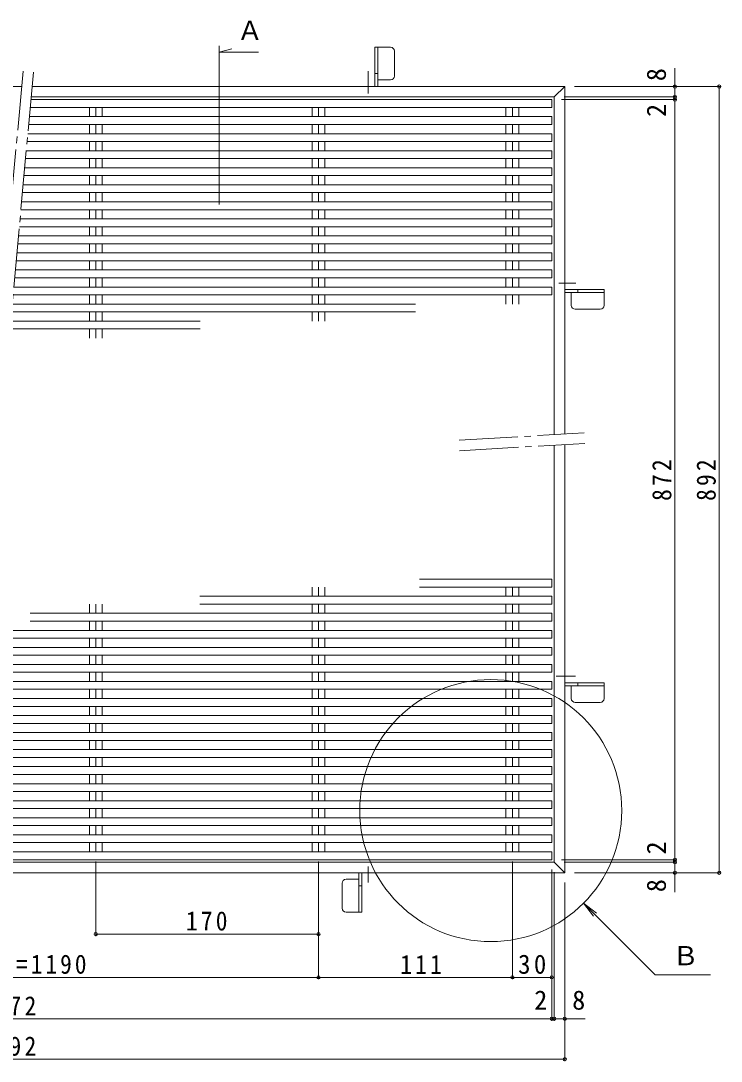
# Model space of a CAD drawing. Units: millimetres, scale not verified. Extents: x -899 to 897, y -681 to 645.
# Drawn here: x -387 to 147, y -148 to 645 of the extents above; entities that cross this region are included whole.
import ezdxf
from ezdxf.enums import TextEntityAlignment as Align

# ---------------------------------------------------------------- set-up
doc = ezdxf.new("R2010")
doc.units = ezdxf.units.MM
doc.header["$LTSCALE"] = 5
doc.header["$PDMODE"] = 32
doc.header["$PDSIZE"] = 2.5
doc.linetypes.add('CHAIN2', pattern=[12, 9, -1, 1, -1])
for name, color, linetype, lineweight in [('1-1', 2, 'Continuous', 9), ('1-2', 3, 'Continuous', 5), ('1-4', 7, 'Continuous', 5), ('1-5', 7, 'Continuous', 5), ('1-9', 3, 'Continuous', 5)]:
    doc.layers.add(name, color=color, linetype=linetype, lineweight=lineweight)
doc.styles.add('ＭＳ ゴシック', font='')
doc.styles.get('ＭＳ ゴシック').set_extended_font_data('MS Gothic')

msp = doc.modelspace()

# ---------------------------------------------------------------- linework, layer by layer
at = {"layer": '1-1', "linetype": 'CHAIN2'}
for p, q in [((-406.171, 382.87), (-385.66, 607.555)), ((-398.204, 382.143), (-377.693, 606.828)), ((-52.884, 325.389), (42.616, 330.95)), ((-52.419, 317.402), (43.081, 322.963))]:
    msp.add_line(p, q, dxfattribs=at)
at = {"layer": '1-1'}
for p, q in [((-822.148, 595.312), (-386.778, 595.312)), ((-378.745, 595.312), (27.852, 595.312)), ((27.852, 595.312), (19.852, 587.312)), ((27.852, 595.312), (27.852, 330.09)), ((-379.475, 587.312), (19.852, 587.312)), ((19.852, 587.312), (19.852, 329.624)), ((19.852, 321.611), (19.852, 3.312)), ((27.852, 322.076), (27.852, -4.688)), ((19.852, 3.312), (-432.786, 3.312)), ((19.852, 3.312), (27.852, -4.688)), ((27.852, -4.688), (-433.516, -4.688))]:
    msp.add_line(p, q, dxfattribs=at)
at = {"layer": '1-2'}
for p, q in [((-379.657, 585.312), (17.852, 585.312)), ((17.852, 585.312), (17.852, 579.312)), ((-380.844, 572.312), (17.852, 572.312)), ((-380.205, 579.312), (17.852, 579.312)), ((-335.097, 579.312), (-335.097, 572.312)), ((-330.147, 579.312), (-330.147, 572.312)), ((-325.197, 579.312), (-325.197, 572.312)), ((-165.098, 579.312), (-165.098, 572.312)), ((-160.148, 579.312), (-160.148, 572.312)), ((-155.197, 579.312), (-155.197, 572.312)), ((-17.098, 579.312), (-17.098, 572.312)), ((-12.148, 579.312), (-12.148, 572.312)), ((-7.198, 579.312), (-7.198, 572.312)), ((17.852, 572.312), (17.852, 566.312)), ((-381.392, 566.312), (17.852, 566.312)), ((-335.097, 566.312), (-335.097, 559.312)), ((-330.147, 566.312), (-330.147, 559.312)), ((-325.197, 566.312), (-325.197, 559.312)), ((-165.098, 566.312), (-165.098, 559.312)), ((-160.148, 566.312), (-160.148, 559.312)), ((-155.197, 566.312), (-155.197, 559.312)), ((-17.098, 566.312), (-17.098, 559.312)), ((-12.148, 566.312), (-12.148, 559.312)), ((-7.198, 566.312), (-7.198, 559.312)), ((-382.031, 559.312), (17.852, 559.312)), ((17.852, 559.312), (17.852, 553.312)), ((-382.579, 553.312), (17.852, 553.312)), ((-335.097, 553.312), (-335.097, 546.312)), ((-330.147, 553.312), (-330.147, 546.312)), ((-325.197, 553.312), (-325.197, 546.312)), ((-165.098, 553.312), (-165.098, 546.312)), ((-160.148, 553.312), (-160.148, 546.312)), ((-155.197, 553.312), (-155.197, 546.312)), ((-17.098, 553.312), (-17.098, 546.312)), ((-12.148, 553.312), (-12.148, 546.312)), ((-7.198, 553.312), (-7.198, 546.312)), ((-383.765, 540.312), (17.852, 540.312)), ((-383.217, 546.312), (17.852, 546.312)), ((-335.097, 540.312), (-335.097, 533.312)), ((-330.147, 540.312), (-330.147, 533.312)), ((-325.197, 540.312), (-325.197, 533.312)), ((-165.098, 540.312), (-165.098, 533.312)), ((-160.148, 540.312), (-160.148, 533.312)), ((-155.197, 540.312), (-155.197, 533.312)), ((-17.098, 540.312), (-17.098, 533.312)), ((-12.148, 540.312), (-12.148, 533.312)), ((-7.198, 540.312), (-7.198, 533.312)), ((17.852, 546.312), (17.852, 540.312)), ((-384.404, 533.312), (17.852, 533.312)), ((17.852, 533.312), (17.852, 527.312)), ((-384.952, 527.312), (17.852, 527.312)), ((-335.097, 527.312), (-335.097, 520.312)), ((-330.147, 527.312), (-330.147, 520.312)), ((-325.197, 527.312), (-325.197, 520.312)), ((-165.098, 527.312), (-165.098, 520.312)), ((-160.148, 527.312), (-160.148, 520.312)), ((-155.197, 527.312), (-155.197, 520.312)), ((-17.098, 527.312), (-17.098, 520.312)), ((-12.148, 527.312), (-12.148, 520.312)), ((-7.198, 527.312), (-7.198, 520.312)), ((-385.591, 520.312), (17.852, 520.312)), ((17.852, 520.312), (17.852, 514.312)), ((-386.139, 514.312), (17.852, 514.312)), ((-335.097, 514.312), (-335.097, 507.312)), ((-330.147, 514.312), (-330.147, 507.312)), ((-325.197, 514.312), (-325.197, 507.312)), ((-165.098, 514.312), (-165.098, 507.312)), ((-160.148, 514.312), (-160.148, 507.312)), ((-155.197, 514.312), (-155.197, 507.312)), ((-17.098, 514.312), (-17.098, 507.312)), ((-12.148, 514.312), (-12.148, 507.312)), ((-7.198, 514.312), (-7.198, 507.312)), ((-387.325, 501.312), (17.852, 501.312)), ((-386.778, 507.312), (17.852, 507.312)), ((-335.097, 501.312), (-335.097, 494.312)), ((-330.147, 501.312), (-330.147, 494.312)), ((-325.197, 501.312), (-325.197, 494.312)), ((-165.098, 501.312), (-165.098, 494.312)), ((-160.148, 501.312), (-160.148, 494.312)), ((-155.197, 501.312), (-155.197, 494.312)), ((-17.098, 501.312), (-17.098, 494.312)), ((-12.148, 501.312), (-12.148, 494.312)), ((-7.198, 501.312), (-7.198, 494.312)), ((17.852, 507.312), (17.852, 501.312)), ((-387.964, 494.312), (17.852, 494.312)), ((17.852, 494.312), (17.852, 488.312)), ((-388.512, 488.312), (17.852, 488.312)), ((-335.097, 488.312), (-335.097, 481.312)), ((-330.147, 488.312), (-330.147, 481.312)), ((-325.197, 488.312), (-325.197, 481.312)), ((-165.098, 488.312), (-165.098, 481.312)), ((-160.148, 488.312), (-160.148, 481.312)), ((-155.197, 488.312), (-155.197, 481.312)), ((-17.098, 488.312), (-17.098, 481.312)), ((-12.148, 488.312), (-12.148, 481.312)), ((-7.198, 488.312), (-7.198, 481.312)), ((-389.151, 481.312), (17.852, 481.312)), ((17.852, 481.312), (17.852, 475.312)), ((-389.699, 475.312), (17.852, 475.312)), ((-335.097, 475.312), (-335.097, 468.312)), ((-330.147, 475.312), (-330.147, 468.312)), ((-325.197, 475.312), (-325.197, 468.312)), ((-165.098, 475.312), (-165.098, 468.312)), ((-160.148, 475.312), (-160.148, 468.312)), ((-155.197, 475.312), (-155.197, 468.312)), ((-17.098, 475.312), (-17.098, 468.312)), ((-12.148, 475.312), (-12.148, 468.312)), ((-7.198, 475.312), (-7.198, 468.312)), ((-390.886, 462.312), (17.852, 462.312)), ((-390.338, 468.312), (17.852, 468.312)), ((-335.097, 462.312), (-335.097, 455.312)), ((-330.147, 462.312), (-330.147, 455.312)), ((-325.197, 462.312), (-325.197, 455.312)), ((-165.098, 462.312), (-165.098, 455.312)), ((-160.148, 462.312), (-160.148, 455.312)), ((-155.197, 462.312), (-155.197, 455.312)), ((-17.098, 462.312), (-17.098, 455.312)), ((-12.148, 462.312), (-12.148, 455.312)), ((-7.198, 462.312), (-7.198, 455.312)), ((17.852, 468.312), (17.852, 462.312)), ((-391.525, 455.312), (17.852, 455.312)), ((17.852, 455.312), (17.852, 449.312)), ((-392.072, 449.312), (17.852, 449.312)), ((-335.097, 449.312), (-335.097, 442.312)), ((-330.147, 449.312), (-330.147, 442.312)), ((-325.197, 449.312), (-325.197, 442.312)), ((-165.098, 449.312), (-165.098, 442.312)), ((-160.148, 449.312), (-160.148, 442.312)), ((-155.197, 449.312), (-155.197, 442.312)), ((-17.098, 449.312), (-17.098, 442.312)), ((-12.148, 449.312), (-12.148, 442.312)), ((-7.198, 449.312), (-7.198, 442.312)), ((-392.711, 442.312), (17.852, 442.312)), ((17.852, 442.312), (17.852, 436.312)), ((-393.898, 429.312), (-86.153, 429.312)), ((-393.259, 436.312), (17.852, 436.312)), ((-335.097, 436.312), (-335.097, 429.312)), ((-330.147, 436.312), (-330.147, 429.312)), ((-325.197, 436.312), (-325.197, 429.312)), ((-165.098, 436.312), (-165.098, 429.312)), ((-160.148, 436.312), (-160.148, 429.312)), ((-155.197, 436.312), (-155.197, 429.312)), ((-17.098, 436.312), (-17.098, 429.312)), ((-12.148, 436.312), (-12.148, 429.312)), ((-7.198, 436.312), (-7.198, 429.312)), ((-394.446, 423.312), (-86.153, 423.312)), ((-335.097, 423.312), (-335.097, 416.312)), ((-330.147, 423.312), (-330.147, 416.312)), ((-325.197, 423.312), (-325.197, 416.312)), ((-165.098, 423.312), (-165.098, 416.312)), ((-160.148, 423.312), (-160.148, 416.312)), ((-155.197, 423.312), (-155.197, 416.312)), ((-395.085, 416.312), (-250.425, 416.312)), ((-395.633, 410.312), (-250.425, 410.312)), ((-335.097, 410.312), (-335.097, 403.312)), ((-330.147, 410.312), (-330.147, 403.312)), ((-325.197, 410.312), (-325.197, 403.312)), ((17.852, 219.312), (-83.13, 219.312)), ((17.852, 219.312), (17.852, 213.312)), ((-165.098, 213.312), (-165.098, 206.312)), ((-160.148, 213.312), (-160.148, 206.312)), ((-155.197, 213.312), (-155.197, 206.312)), ((17.852, 213.312), (-83.13, 213.312)), ((-17.098, 213.312), (-17.098, 206.312)), ((-12.148, 213.312), (-12.148, 206.312)), ((-7.198, 213.312), (-7.198, 206.312)), ((-335.097, 200.312), (-335.097, 193.312)), ((-330.147, 200.312), (-330.147, 193.312)), ((-325.197, 200.312), (-325.197, 193.312)), ((17.852, 206.312), (-250.666, 206.312)), ((17.852, 200.312), (-250.666, 200.312)), ((-165.098, 200.312), (-165.098, 193.312)), ((-160.148, 200.312), (-160.148, 193.312)), ((-155.197, 200.312), (-155.197, 193.312)), ((-17.098, 200.312), (-17.098, 193.312)), ((-12.148, 200.312), (-12.148, 193.312)), ((-7.198, 200.312), (-7.198, 193.312)), ((17.852, 206.312), (17.852, 200.312)), ((17.852, 193.312), (-380.386, 193.312)), ((17.852, 193.312), (17.852, 187.312)), ((17.852, 187.312), (-380.386, 187.312)), ((-335.097, 187.312), (-335.097, 180.312)), ((-330.147, 187.312), (-330.147, 180.312)), ((-325.197, 187.312), (-325.197, 180.312)), ((-165.098, 187.312), (-165.098, 180.312)), ((-160.148, 187.312), (-160.148, 180.312)), ((-155.197, 187.312), (-155.197, 180.312)), ((-17.098, 187.312), (-17.098, 180.312)), ((-12.148, 187.312), (-12.148, 180.312)), ((-7.198, 187.312), (-7.198, 180.312)), ((17.852, 180.312), (-416.628, 180.312)), ((17.852, 180.312), (17.852, 174.312)), ((17.852, 167.312), (-417.815, 167.312)), ((17.852, 174.312), (-417.176, 174.312)), ((-335.097, 174.312), (-335.097, 167.312)), ((-330.147, 174.312), (-330.147, 167.312)), ((-325.197, 174.312), (-325.197, 167.312)), ((-165.098, 174.312), (-165.098, 167.312)), ((-160.148, 174.312), (-160.148, 167.312)), ((-155.197, 174.312), (-155.197, 167.312)), ((-17.098, 174.312), (-17.098, 167.312)), ((-12.148, 174.312), (-12.148, 167.312)), ((-7.198, 174.312), (-7.198, 167.312)), ((17.852, 167.312), (17.852, 161.312)), ((17.852, 161.312), (-418.363, 161.312)), ((-335.097, 161.312), (-335.097, 154.312)), ((-330.147, 161.312), (-330.147, 154.312)), ((-325.197, 161.312), (-325.197, 154.312)), ((-165.098, 161.312), (-165.098, 154.312)), ((-160.148, 161.312), (-160.148, 154.312)), ((-155.197, 161.312), (-155.197, 154.312)), ((-17.098, 161.312), (-17.098, 154.312)), ((-12.148, 161.312), (-12.148, 154.312)), ((-7.198, 161.312), (-7.198, 154.312)), ((17.852, 154.312), (-419.002, 154.312)), ((17.852, 154.312), (17.852, 148.312)), ((17.852, 148.312), (-419.55, 148.312)), ((-335.097, 148.312), (-335.097, 141.312)), ((-330.147, 148.312), (-330.147, 141.312)), ((-325.197, 148.312), (-325.197, 141.312)), ((-165.098, 148.312), (-165.098, 141.312)), ((-160.148, 148.312), (-160.148, 141.312)), ((-155.197, 148.312), (-155.197, 141.312)), ((-17.098, 148.312), (-17.098, 141.312)), ((-12.148, 148.312), (-12.148, 141.312)), ((-7.198, 148.312), (-7.198, 141.312)), ((17.852, 135.312), (-420.736, 135.312)), ((17.852, 141.312), (-420.188, 141.312)), ((-335.097, 135.312), (-335.097, 128.312)), ((-330.147, 135.312), (-330.147, 128.312)), ((-325.197, 135.312), (-325.197, 128.312)), ((-165.098, 135.312), (-165.098, 128.312)), ((-160.148, 135.312), (-160.148, 128.312)), ((-155.197, 135.312), (-155.197, 128.312)), ((-17.098, 135.312), (-17.098, 128.312)), ((-12.148, 135.312), (-12.148, 128.312)), ((-7.198, 135.312), (-7.198, 128.312)), ((17.852, 141.312), (17.852, 135.312)), ((17.852, 128.312), (-421.375, 128.312)), ((17.852, 128.312), (17.852, 122.312)), ((17.852, 122.312), (-421.923, 122.312)), ((-335.097, 122.312), (-335.097, 115.312)), ((-330.147, 122.312), (-330.147, 115.312)), ((-325.197, 122.312), (-325.197, 115.312)), ((-165.098, 122.312), (-165.098, 115.312)), ((-160.148, 122.312), (-160.148, 115.312)), ((-155.197, 122.312), (-155.197, 115.312)), ((-17.098, 122.312), (-17.098, 115.312)), ((-12.148, 122.312), (-12.148, 115.312)), ((-7.198, 122.312), (-7.198, 115.312)), ((17.852, 115.312), (-422.562, 115.312)), ((17.852, 115.312), (17.852, 109.312)), ((17.852, 109.312), (-423.11, 109.312)), ((-335.097, 109.312), (-335.097, 102.312)), ((-330.147, 109.312), (-330.147, 102.312)), ((-325.197, 109.312), (-325.197, 102.312)), ((-165.098, 109.312), (-165.098, 102.312)), ((-160.148, 109.312), (-160.148, 102.312)), ((-155.197, 109.312), (-155.197, 102.312)), ((-17.098, 109.312), (-17.098, 102.312)), ((-12.148, 109.312), (-12.148, 102.312)), ((-7.198, 109.312), (-7.198, 102.312)), ((17.852, 96.312), (-424.296, 96.312)), ((17.852, 102.312), (-423.749, 102.312)), ((-335.097, 96.312), (-335.097, 89.312)), ((-330.147, 96.312), (-330.147, 89.312)), ((-325.197, 96.312), (-325.197, 89.312)), ((-165.098, 96.312), (-165.098, 89.312)), ((-160.148, 96.312), (-160.148, 89.312)), ((-155.197, 96.312), (-155.197, 89.312)), ((-17.098, 96.312), (-17.098, 89.312)), ((-12.148, 96.312), (-12.148, 89.312)), ((-7.198, 96.312), (-7.198, 89.312)), ((17.852, 102.312), (17.852, 96.312)), ((17.852, 89.312), (-424.935, 89.312)), ((17.852, 89.312), (17.852, 83.312)), ((17.852, 83.312), (-425.483, 83.312)), ((-335.097, 83.312), (-335.097, 76.312)), ((-330.147, 83.312), (-330.147, 76.312)), ((-325.197, 83.312), (-325.197, 76.312)), ((-165.098, 83.312), (-165.098, 76.312)), ((-160.148, 83.312), (-160.148, 76.312)), ((-155.197, 83.312), (-155.197, 76.312)), ((-17.098, 83.312), (-17.098, 76.312)), ((-12.148, 83.312), (-12.148, 76.312)), ((-7.198, 83.312), (-7.198, 76.312)), ((17.852, 76.312), (-426.122, 76.312)), ((17.852, 76.312), (17.852, 70.312)), ((17.852, 70.312), (-426.67, 70.312)), ((-335.097, 70.312), (-335.097, 63.312)), ((-330.147, 70.312), (-330.147, 63.312)), ((-325.197, 70.312), (-325.197, 63.312)), ((-165.098, 70.312), (-165.098, 63.312)), ((-160.148, 70.312), (-160.148, 63.312)), ((-155.197, 70.312), (-155.197, 63.312)), ((-17.098, 70.312), (-17.098, 63.312)), ((-12.148, 70.312), (-12.148, 63.312)), ((-7.198, 70.312), (-7.198, 63.312)), ((17.852, 57.312), (-427.857, 57.312)), ((17.852, 63.312), (-427.309, 63.312)), ((-335.097, 57.312), (-335.097, 50.312)), ((-330.147, 57.312), (-330.147, 50.312)), ((-325.197, 57.312), (-325.197, 50.312)), ((-165.098, 57.312), (-165.098, 50.312)), ((-160.148, 57.312), (-160.148, 50.312)), ((-155.197, 57.312), (-155.197, 50.312)), ((-17.098, 57.312), (-17.098, 50.312)), ((-12.148, 57.312), (-12.148, 50.312)), ((-7.198, 57.312), (-7.198, 50.312)), ((17.852, 63.312), (17.852, 57.312)), ((17.852, 50.312), (-428.495, 50.312)), ((17.852, 50.312), (17.852, 44.312)), ((17.852, 44.312), (-429.043, 44.312)), ((-335.097, 44.312), (-335.097, 37.312)), ((-330.147, 44.312), (-330.147, 37.312)), ((-325.197, 44.312), (-325.197, 37.312)), ((-165.098, 44.312), (-165.098, 37.312)), ((-160.148, 44.312), (-160.148, 37.312)), ((-155.197, 44.312), (-155.197, 37.312)), ((-17.098, 44.312), (-17.098, 37.312)), ((-12.148, 44.312), (-12.148, 37.312)), ((-7.198, 44.312), (-7.198, 37.312)), ((17.852, 37.312), (-429.682, 37.312)), ((17.852, 37.312), (17.852, 31.312)), ((17.852, 24.312), (-430.869, 24.312)), ((17.852, 31.312), (-430.23, 31.312)), ((-335.097, 31.312), (-335.097, 24.312)), ((-330.147, 31.312), (-330.147, 24.312)), ((-325.197, 31.312), (-325.197, 24.312)), ((-165.098, 31.312), (-165.098, 24.312)), ((-160.148, 31.312), (-160.148, 24.312)), ((-155.197, 31.312), (-155.197, 24.312)), ((-17.098, 31.312), (-17.098, 24.312)), ((-12.148, 31.312), (-12.148, 24.312)), ((-7.198, 31.312), (-7.198, 24.312)), ((17.852, 24.312), (17.852, 18.312)), ((17.852, 18.312), (-431.417, 18.312)), ((-335.097, 18.312), (-335.097, 11.312)), ((-330.147, 18.312), (-330.147, 11.312)), ((-325.197, 18.312), (-325.197, 11.312)), ((-165.098, 18.312), (-165.098, 11.312)), ((-160.148, 18.312), (-160.148, 11.312)), ((-155.197, 18.312), (-155.197, 11.312)), ((-17.098, 18.312), (-17.098, 11.312)), ((-12.148, 18.312), (-12.148, 11.312)), ((-7.198, 18.312), (-7.198, 11.312)), ((17.852, 11.312), (-432.056, 11.312)), ((17.852, 11.312), (17.852, 5.312)), ((17.852, 5.312), (-432.603, 5.312))]:
    msp.add_line(p, q, dxfattribs=at)
at = {"layer": '1-4'}
for p, q in [((111.927, -19.489), (111.927, 609.393)), ((35.352, 595.312), (147.27, 595.312)), ((145.77, -4.688), (145.77, 595.312)), ((25.352, 585.312), (113.427, 585.312)), ((27.352, 587.312), (113.427, 587.312)), ((-330.147, 3.812), (-330.147, -52.964)), ((-160.148, 3.812), (-160.148, -85.989)), ((-12.148, 3.812), (-12.148, -85.989)), ((25.352, 5.312), (113.427, 5.312)), ((27.352, 3.312), (113.427, 3.312)), ((17.852, -2.188), (17.852, -117.545)), ((19.852, -4.188), (19.852, -117.545)), ((35.352, -4.688), (147.27, -4.688)), ((27.852, -12.188), (27.852, -148.465)), ((-330.147, -51.464), (-160.148, -51.464)), ((-812.147, -84.489), (17.852, -84.489)), ((-837.282, -116.045), (43.523, -116.045)), ((-822.148, -146.965), (27.852, -146.965))]:
    msp.add_line(p, q, dxfattribs=at)
for p in [(111.927, 595.312), (145.77, 595.312), (111.927, 587.312), (111.927, 585.312), (111.927, 5.312), (111.927, 3.312), (111.927, -4.688), (145.77, -4.688), (-330.147, -51.464), (-160.148, -51.464), (-160.148, -84.489), (-12.148, -84.489), (17.852, -84.489), (17.852, -116.045), (19.852, -116.045), (27.852, -116.045), (27.852, -146.965)]:
    msp.add_point(p, dxfattribs=at)
at = {"layer": '1-5'}
for p, q in [((-235.866, 505.312), (-235.866, 626.425)), ((-226.207, 624.013), (-235.866, 621.425)), ((-235.866, 621.425), (-205.866, 621.425)), ((42.089, -27.95), (96.772, -82.633)), ((42.089, -27.95), (52.005, -35.559)), ((42.089, -27.95), (49.698, -37.867)), ((96.772, -82.633), (139.221, -82.633))]:
    msp.add_line(p, q, dxfattribs=at)
msp.add_circle((-28.622, 42.761), 100, dxfattribs=at)
at = {"layer": '1-9'}
for p, q in [((-117.148, 595.312), (-117.148, 625.312)), ((-117.148, 625.312), (-105.148, 625.312)), ((-114.848, 625.312), (-114.848, 595.312)), ((-102.148, 622.312), (-102.148, 603.312)), ((-117.148, 605.312), (-114.848, 605.312)), ((-105.148, 600.312), (-114.848, 600.312)), ((27.852, 440.312), (57.853, 440.312)), ((57.853, 438.012), (27.852, 438.012)), ((32.852, 428.312), (32.852, 438.012)), ((37.852, 440.312), (37.852, 438.012)), ((57.853, 440.312), (57.853, 428.312)), ((54.853, 425.312), (35.852, 425.312)), ((57.853, 138.012), (27.852, 138.012)), ((32.852, 128.312), (32.852, 138.012)), ((37.852, 140.312), (37.852, 138.012)), ((54.853, 125.312), (35.852, 125.312)), ((-129.447, -34.688), (-129.447, -4.688)), ((-127.147, -4.688), (-127.147, -34.688)), ((-142.147, -31.688), (-142.147, -12.688)), ((-139.148, -9.688), (-129.447, -9.688)), ((-127.147, -14.688), (-129.447, -14.688)), ((-127.147, -34.688), (-139.148, -34.688))]:
    msp.add_line(p, q, dxfattribs=at)
at = {"layer": '1-9', "linetype": 'CHAIN2'}
for p, q in [((-122.148, 607.067), (-122.148, 589.882)), ((36.19, 445.312), (23.247, 445.312)), ((36.164, 145.312), (21.369, 145.312)), ((-122.148, -12.231), (-122.148, 0.097))]:
    msp.add_line(p, q, dxfattribs=at)
at = {"layer": '1-9'}
msp.add_lwpolyline([(27.852, 140.312), (57.853, 140.312), (57.853, 128.312)], dxfattribs=at)
for centre, start, end in [((-105.148, 622.312), 0, 90), ((-105.148, 603.312), 270, 0), ((35.852, 428.312), 180, 270), ((54.853, 428.312), 270, 0), ((35.852, 128.312), 180, 270), ((54.853, 128.312), 270, 0), ((-139.148, -12.688), 90, 180), ((-139.148, -31.688), 180, 270)]:
    msp.add_arc(centre, 3, start, end, dxfattribs=at)

# ---------------------------------------------------------------- texts
at = {"layer": '1-4', "color": 2, "style": 'ＭＳ ゴシック'}
for s, p in [('8', (109.427, 599.393)), ('2', (109.427, 572.095)), ('2', (109.427, 9.306)), ('8', (109.427, -19.489))]:
    msp.add_text(s, height=14.66, rotation=90, dxfattribs=at).set_placement(p, align=Align.BOTTOM_LEFT)
for s, p in [('2', (4.54, -113.545)), ('8', (33.523, -113.545))]:
    msp.add_text(s, height=14.66, dxfattribs=at).set_placement(p, align=Align.BOTTOM_LEFT)
at = {"layer": '1-4', "color": 2, "char_height": 14.66, "attachment_point": 7, "rotation": 90, "style": 'ＭＳ ゴシック'}
for s, insert in [('\\T1.27;\\W0.9;872', (109.427, 279.062)), ('\\T1.27;\\W0.9;892', (143.27, 279.062))]:
    msp.add_mtext(s, dxfattribs=dict(at, insert=insert))
at = {"layer": '1-4', "color": 2, "char_height": 14.66, "attachment_point": 7, "style": 'ＭＳ ゴシック'}
for s, insert in [('\\T1.27;\\W0.9;170', (-261.397, -48.964)), ('\\T1.25;\\W0.9;170×7=1190', (-458.398, -81.989)), ('\\T1.27;\\W0.9;111', (-97.773, -81.989)), ('\\T1.27;\\W0.95;30', (-7.773, -81.989)), ('\\T1.28;\\W0.9;1472', (-419.023, -113.545)), ('\\T1.28;\\W0.9;1492', (-419.023, -144.465))]:
    msp.add_mtext(s, dxfattribs=dict(at, insert=insert))
at = {"layer": '1-5', "color": 2, "style": 'ＭＳ ゴシック'}
for s, p in [('Ａ', (-222.49, 626.355)), ('Ｂ', (110.109, -79.683))]:
    msp.add_text(s, height=14.66, dxfattribs=at).set_placement(p, align=Align.BOTTOM_LEFT)

doc.saveas('drawing.dxf')
